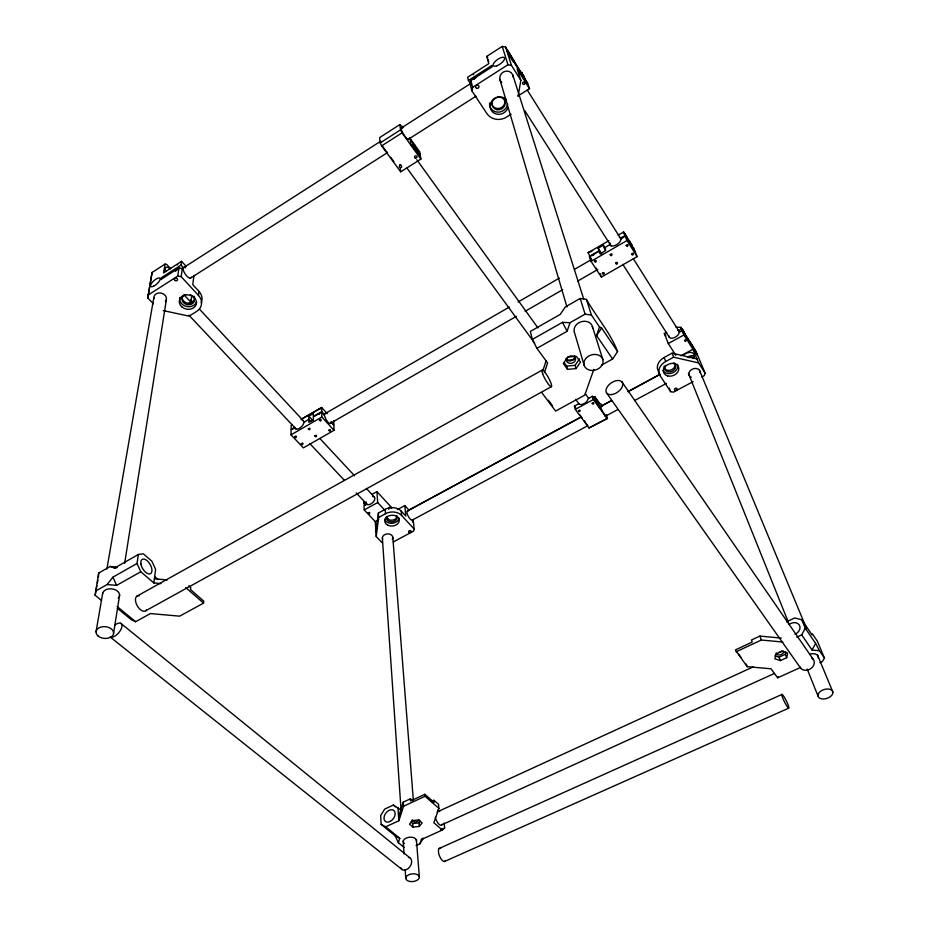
<?xml version="1.0" encoding="UTF-8"?>
<svg xmlns="http://www.w3.org/2000/svg" width="928" height="928" viewBox="0 0 928 928"><rect width="100%" height="100%" fill="white"/><g stroke="black" fill="none" stroke-linecap="round" stroke-linejoin="round"><path stroke-width="1.39" d="M302.168 418.679L321.68 407.496L321.749 411.626L313.339 416.486L313.316 413.598L308.862 416.185L308.885 422.414L313.374 419.827L313.351 416.904L321.749 412.032L324.73 416.138A5.51 1.902 59.7 0 0 327.909 422.031A5.51 1.902 59.7 0 0 330.971 422.971L331.064 422.24L333.871 425.314L334.01 430.325L303.386 447.864L291.032 434.838L291.102 429.792L295.011 427.959A5.498 2.68 -42.6 0 0 299.686 428.144A5.498 2.68 -42.6 0 0 303.862 422.402L308.873 419.294L310.752 421.312M101.419 600.416L95.132 595.289L98.681 573.063L110.246 566.463L116.893 567.089M98.368 577.181L98.681 573.063M117.299 608.246L131.463 619.834L135.65 621.714L150.429 613.57L179.638 616.169L203.557 603.119L203.731 601.124L190.53 589.593L190.75 587.412L188.836 585.742M153.41 303.804L147.772 297.9L152.099 272.438L165.056 264.074L166.75 264.457L170.671 268.702M152.099 272.438L147.772 297.9M163.154 310.578L189.092 316.146L196.597 311.437A13.804 11.403 11.3 0 0 198.488 295.429L198.986 291.38L192.757 284.618L193.975 275.338M375.956 532.162L378.369 513.056L385.201 509.344A11.53 8.607 -4.8 0 1 401.232 511.108L405.791 516.049L404.84 505.574L397.37 509.623M382.522 543.135L376.234 536.558L378.659 517.43L378.369 513.056M188.454 303.746L190.901 302.203L191.736 295.823M520.33 72.604A2.482 2.297 -34.5 0 1 521.582 72.512L523.311 75.272A2.482 2.297 -34.5 0 1 523.079 75.852M523.357 74.924L524.517 77.732L523.485 77.082M160.927 583.608L153.839 582.946L155.602 569.421L151.925 561.278L143.341 553.819L138.365 554.48L114.434 568.098L110.246 566.463M198.488 295.429L181.157 276.66L182.352 268.482L178.953 267.937L160.869 279.548L161.147 277.878L181.006 265.118L181.575 261.313L186.366 266.556M153.839 582.946L140.778 571.752L137.031 563.482L138.365 554.48M148.016 295.127L177.724 276.115L178.953 267.937M113.576 633.314L119.677 594.767M124.642 563.366L166.437 299.315M165.056 264.074L163.583 272.89L181.575 261.313M518.184 95.897L520.84 80.318L517.14 68.962L529.517 88.694L517.812 96.071M96.025 631.806L102.695 593.247M106.894 568.957L153.828 297.552M95.132 595.289L96.872 585.533M97.37 582.749L97.869 579.965M786.7 657.708L787.582 653.034L782.118 651.259L775.785 654.17L774.938 658.834L780.402 660.597L786.7 657.708L785.366 654.275L785.807 651.943M511.084 114.248L506.653 117.032A14.732 13.676 -27.3 0 1 486.817 113.471L471.865 90.828L470.148 83.914L470.902 80.481L492.234 66.781L491.84 65.424L468.431 80.458L470.519 83.613A6.832 0.847 59.6 0 1 471.122 83.787M471.865 90.828L472.619 87.371L470.902 80.481M680.978 328.941A2.134 1.682 -23.2 0 1 682.045 328.848L683.31 330.867A2.134 1.682 -23.2 0 1 682.706 331.69M412.728 522.186L412.658 519.448A5.208 1.705 61.7 0 1 408.308 516.374A5.208 1.705 61.7 0 1 408.088 510.98M683.982 332.085L684.725 333.581L683.31 333.164L683.982 332.085L683.368 330.612M684.667 336.342L684.47 335.518M413.238 520.086L414.12 528.995L413.598 531.094L393.356 541.917M404.156 847.403L398.379 842.694L399.782 838.32L385.735 826.802L381.141 824.377L380.654 815.48L384.726 809.088L393.356 805.063L401.14 810.098M398.588 816.628L403.274 802.14L410.385 798.834L412.461 800.62M543.054 370.168L546.163 360.563M385.735 826.802L398.866 820.746L403.564 806.258L403.274 802.14M544.446 372.569L547.566 362.952L536.894 348.336L532.336 339.428L530.352 331.4L560.222 314.395L565.361 306.924L580.197 298.468L586.426 299.408C596.379 316.982 610.415 332.653 617.572 351.538L612.619 359.02L601.367 365.214M536.894 348.336L567.112 331.284L569.989 322.712L585.092 314.163L591.438 315.091L599.5 326.946L601.634 328.036L617.572 351.538M612.619 359.02L596.565 335.576L599.5 326.946M431.358 801.479L433.944 800.284L438.526 804.286L438.921 808.392L433.84 822.765L442.32 830.026L444.663 827.996L444.164 822.962M593.85 369.356L584.756 395.142L555.594 411.058L541.697 392.521M416.057 845.547L419.874 843.83L421.393 839.527L423.017 838.146M675.99 327.108L680.839 327.364L695.722 350.761L705.176 373.3L704.166 375.724L701.707 377.035M626.864 238.264L631.817 244.795L631.458 245.618L633.72 248.101L635.181 251.79M781.237 638.093L759.904 636.074L751.448 640.007L752.202 642.072L735.37 649.902L747.168 666.664L771.029 668.786L777.641 677.834L778.209 676.547M605.775 250.27L604.314 247.996L610.102 244.424A6.067 3.097 -33.5 0 1 610.079 243.055M626.238 237.266L626.644 236.501L625.02 233.891L624.103 233.856L625.298 234.622L625.02 233.891M819.911 662.662L822.382 661.536L824.424 658.045L819.47 650.748L812.07 650.041L815.584 643.394L805.272 628.198L801.757 619.695L794.739 617.978L786.55 621.795M796.758 637.176L801.699 634.891L805.272 628.198M419.874 843.83L423.168 838.518M596.565 335.576L601.634 328.036M574.942 357.524L573.481 359.67L566.451 360.261M576.021 368.613L580.464 362.152L576.358 356.364L567.785 357.083L563.377 363.579L567.518 369.321L576.021 368.613L575.093 365.342L579.513 358.892M474.127 79.1L474.324 78.822A1.682 1.589 -28.1 0 1 474.66 78.544M95.433 591.148L107.103 584.536L112.926 577.146L137.031 563.482M419.259 826.454L422.101 822.904L418.644 819.969L412.322 820.607L409.503 824.168L412.972 827.092L419.259 826.454L418.969 822.892L420.384 821.118M292.146 424.502L291.172 425.21L291.114 429.374L294.698 427.298M591.809 260.13L588.12 252.706L589.489 251.755M468.431 80.458L467.642 77.244L488.801 63.638L486.748 56.388L502.222 46.4L505.598 47.05L527.823 83.648L514.274 62.014M403.46 127.6L399.817 124.607L379.598 137.611L380.144 142.924L381.64 145.882L400.699 171.819L420.883 159.106L420.442 156.24L415.129 148.84L414.491 144.548M181.784 268.795L380.364 141.439M401.082 128.157L470.519 83.613M380.144 142.924L400.525 129.862L399.817 124.607M472.619 87.371L507.976 64.74L511.456 65.401L520.84 80.318M381.64 145.882L402.033 132.832L400.525 129.862M190.078 278.388L386.86 153.004M407.636 139.757L476.087 96.141M410.953 145.255L413.32 143.759L410.211 139.409L410.93 144.374L414.062 148.735L413.32 143.759M588.12 252.706L608.977 240.596M618.118 235.132L623.697 232.046L625.298 234.622M300.939 419.549L321.68 407.496L327.248 413.621M601.263 254.202L598.142 248.217L603.316 245.212L605.671 248.878M589.373 256.43L599.07 250.815M623.094 232.232L623.697 232.046L625.136 235.712L620.356 238.009A6.067 3.097 -33.5 0 0 619.278 237.301M625.136 235.712L635.332 252.161L637.107 256.65L601.402 277.101L591.043 261.325L589.5 256.801L599.198 251.186L600.66 253.448M325.345 413.482L509.333 307.052M518.091 301.983L559.398 278.087M574.42 269.398L590.684 259.991M591.043 261.325L627.015 240.526L625.275 236.083L620.786 239.146A6.067 3.109 -33.5 0 1 616.238 244.922A6.067 3.109 -33.5 0 1 610.241 244.795L609.94 244.737M291.032 434.838L321.842 417.032L321.749 412.032M331.018 422.936L516.339 316.355M525.109 311.309L562.67 289.71M577.703 281.068L597.736 269.538M532.336 339.428L562.484 322.341L569.989 322.712M107.103 584.536L116.615 585.382L140.778 571.752M136.718 596.298L542.068 370.156M145.812 610.717L551.522 386.593M371.931 494.404L376.942 491.643L391.941 507.86M675.851 355.343L668.276 343.534L664.344 333.523L666.675 332.247M365.725 505.354L363.857 503.382L366.409 501.99M680.839 327.364L681.512 328.999L678.53 330.635A5.719 3.306 -32.2 0 0 677.718 330.159M690.165 341.887L692.01 346.295L682.173 330.6L679.18 332.236A5.719 3.306 -32.2 0 1 673.948 337.792A5.719 3.306 -32.2 0 1 668.891 335.924M376.234 536.558L375.283 521.617L364.217 509.924L377.673 502.558L376.942 491.643M668.276 343.534L683.971 334.95L682.173 330.6M606.355 414.712L607.469 418.412L588.967 427.959L575.314 409.364L574.42 406.093L578.77 403.726A5.556 3.271 -35.8 0 0 584.106 403.634A5.556 3.271 -35.8 0 0 588.074 398.669L592.458 396.279L596.333 401.685L594.883 396.766L592.493 398.066M693.112 381.628L673.461 392.138L670.654 391.697L660.121 375.759L658.613 371.699A12.551 9.756 -21.3 0 1 664.17 357.477L672.058 353.174L696.963 358.904M575.314 409.364L593.41 399.527L592.458 396.279M378.659 517.43L385.514 513.706A11.577 8.619 -4.8 0 1 401.615 515.469L414.12 528.995M660.121 375.759A12.609 9.767 -21.2 0 1 665.712 361.502L673.647 357.199L698.645 362.929L705.176 373.3M375.283 521.617L378.624 519.808M680.862 355.807L692.949 349.253L683.971 334.95M407.902 510.69L581.056 417.032M601.437 406.023L611.622 400.513M628.175 391.558L660.005 374.344M407.508 510.899L580.847 417.159M599.964 406.812L611.436 400.618M628.001 391.651L659.866 374.425M412.426 519.993L587.285 425.964M605.149 416.359L617.909 409.492M634.508 400.571L666.408 383.415M588.967 427.959L607.469 418.412M433.944 800.284L434.142 802.418L424.862 794.31L410.547 800.968L410.385 798.834M403.564 806.258L425.036 796.282L438.921 808.392M736.032 651.804L761.389 640.03L782.78 642.037M398.448 814.494L401 813.311M437.065 812L753.026 666.954M774.996 655.841L779.079 657.163L785.366 654.275M441.566 824.946L774.358 673.461M440.754 829.771L444.663 827.996M421.393 839.527L442.32 830.026M777.641 677.834L799.994 667.684M439.106 848.505L782.072 694.376M444.408 861.532L788.638 708.192A7.714 1.044 63.5 0 0 784.879 698.181A7.714 1.044 63.5 0 0 782.524 697.473A7.714 1.044 63.5 0 0 788.638 708.192M176.83 269.932L176.529 269.99A1.589 1.322 13.2 0 0 175.624 271.022L175.636 271.37M682.915 330.391L681.581 330.403L682.938 330.716L682.312 328.918M114.434 568.098L116.986 567.727M410.965 822.057L412.705 823.519L418.969 822.892M564.143 362.616L566.614 366.05L575.093 365.342M154.384 578.759L167.11 579.965M521.362 73.706L522.325 73.846L521.907 72.616M177.724 276.115L181.157 276.66M522.429 74.727A1.485 1.38 -34.5 0 0 522 73.764L522.325 73.846M304.059 422.078L303.862 421.985A5.498 2.68 -42.5 0 0 302.134 420.361M682.126 330.298L682.648 330.31M381.141 824.377L395.177 835.873L399.782 838.32M629.335 242.22L630.448 242.858L630.158 242.115M632.455 247.208L633.72 248.101M683.669 332.769L684.725 333.581L683.913 332.328M402.3 869.698L110.177 637.014A8.723 4.176 -48.8 0 0 118.366 633.163A8.723 4.176 -48.8 0 0 121.742 624.312A8.723 4.176 -48.8 0 0 114.712 625.124M120.71 623.256L409.724 857.692M117.09 606.494L135.65 621.714M393.356 805.063L395.479 806.861M154.663 576.59L157.806 579.292M185.728 587.575L203.557 603.119M437.819 810.005L439.663 811.617M486.748 56.388L487.722 57.374M188.976 315.23L295.858 428.771M309.708 443.491L344.346 480.286M356.224 492.907L367.105 504.472M184.011 294.802L190.901 302.203M377.673 502.558L384.992 510.423M190.646 299.674L192.618 301.797M199.532 309.221L303.189 420.581M319.974 438.619L354.531 475.739M366.374 488.464L374.274 496.956M308.862 416.185L313.536 421.242M181.006 265.118L183.419 267.74A6.334 2.32 55.9 0 1 185.565 267.867M182.352 268.482L183.176 269.387A6.334 2.32 55.9 0 0 187.259 276.521A6.334 2.32 55.9 0 0 191.18 277.159M404.84 505.574L409.306 510.47M321.842 417.032L334.01 430.325M321.749 411.626L324.591 414.735L324.684 414.004A5.51 1.891 59.7 0 1 326.157 413.656M331.052 421.822L333.86 424.896L333.744 420.755M548.402 400.246L552.612 405.861M738.676 654.321L741.159 657.639M574.42 406.093L575.986 408.239M579.884 414.816L582.158 417.925M390.665 157.25L393.832 161.565M406.696 167.736L534.714 343.198M575.673 399.342L579.084 404.016M416.823 159.72L537.927 327.886M585.348 393.739L588.735 398.448M402.033 132.832L420.883 159.106M593.41 399.527L606.9 418.319M409.492 137.564L419.769 151.937L420.21 154.756L414.909 147.366M594.883 396.766L599.674 403.471L600.926 403.831L601.889 406.58L601.321 406.499A5.475 0.882 61.5 0 0 602.666 411.556A5.475 0.882 61.5 0 0 606.146 415.373M606.831 393.298L800.748 668.288M621.853 381.779L813.09 659.158M801.699 634.891L812.07 650.041M801.757 619.695L812.035 634.891L812.394 633.824L817.324 641.12L824.424 658.045M470.148 83.914L470.867 85.005M589.5 256.801L590.718 258.657M598.142 248.217L602.086 254.295M664.344 333.523L665.898 335.959M524.68 110.502L611.111 246.001M622.792 264.318L669.517 337.56M527.185 89.935L621.052 239.169M633.36 258.75L679.528 332.143M627.015 240.526L637.107 256.65M681.512 328.999L691.337 344.682M630.448 242.858L626.644 236.501M815.584 643.394L819.47 650.748M562.484 322.341L567.112 331.284M602.446 406.058L601.912 405.432M523.763 76.154L524.517 77.732M395.177 835.873L398.379 842.694M112.926 577.146L116.615 585.382M692.949 349.253L698.645 362.929M699.503 370.33L806.374 628.128M817.452 654.843L832.868 692.033A7.714 4.652 -17.4 0 1 822.417 698.958A7.714 4.652 -17.4 0 1 820.99 690.989A7.714 4.652 -17.4 0 1 832.868 692.033M688.414 373.358L788.301 622.05M807.198 669.1L817.997 695.988M631.817 244.795L632.107 245.526M672.058 353.174L673.647 357.199M779.079 657.163L780.402 660.597M664.17 357.477L665.712 361.502M669.308 388.136L670.654 391.697M759.904 636.074L761.389 640.03M603.316 245.212L605.323 250.792L600.126 253.808L599.198 251.186M746.228 664.019L747.168 666.664M600.219 273.69L601.402 277.101M529.517 88.694L528.276 85.005L514.715 63.348L513.532 59.717M586.426 299.408L591.438 315.091M505.598 47.05L511.456 65.401M512.766 74.901L583.631 298.816M592.377 326.459L602.875 359.635A9.779 7.807 -17.8 0 1 590.684 370.342A9.779 7.807 -17.8 0 1 586.948 357.338A9.779 7.807 -17.8 0 1 602.875 359.635M502.222 46.4L507.976 64.74M580.197 298.468L585.092 314.163M499.821 79.216L566.962 306.982M574.328 331.98L584.153 365.319M566.614 366.05L567.518 369.321M400.339 168.931L400.699 171.819M401.232 511.108L401.615 515.469M424.862 794.31L425.036 796.282M392.799 537.208L413.378 800.702M416.417 839.585L419.34 877.018A6.832 3.874 -5.8 0 1 409.48 881.38A6.832 3.874 -5.8 0 1 408.819 874.71A6.832 3.874 -5.8 0 1 419.34 877.018M412.705 823.519L412.972 827.092M385.201 509.344L385.514 513.706M382.371 538.136L401 809.204M403.181 840.919L404.063 853.899M405.153 869.756L405.756 878.41M397.973 807.43L398.866 820.746M363.764 501.596L363.857 503.382M364.217 509.924L363.962 505.145L366.502 503.742A5.208 2.888 -43 0 0 373.358 501.874A5.208 2.888 -43 0 0 372.546 496.492M408.482 857.275A7.064 4.918 -55.9 0 1 409.805 866.868A7.064 4.918 -55.9 0 1 400.652 867.68M811.826 658.103A7.714 6.171 -28.8 0 1 810.991 668.473A7.714 6.171 -28.8 0 1 799.924 666.907M445.544 860.465A7.088 2.819 68.3 0 1 439.524 856.057A7.088 2.819 68.3 0 1 440.603 848.366M146.578 609.719A8.549 4.582 60.5 0 1 137.066 605.462A8.549 4.582 60.5 0 1 139.142 595.834M442.018 824.261A6.867 2.691 67.5 0 1 438.712 823.971A6.867 2.691 67.5 0 1 435.325 817.232M416.289 148.086A2.413 2.239 -8.8 0 1 416.974 149.037M416.185 151.473A1.612 1.496 -8.8 0 1 416.463 151.763M587.853 425.5A5.452 0.963 61.5 0 1 584.385 420.604M400.757 164.662A1.206 1.114 -5.9 0 1 399.55 164.743M387.556 152.366A6.682 1.334 58.5 0 1 385.259 150.174M384.784 149.547A6.682 1.334 58.5 0 1 383.357 147.413M382.904 146.659A6.682 1.334 58.5 0 1 382.487 145.905M381.014 142.599A6.682 1.334 58.5 0 1 380.805 141.358M408.332 138.759A6.716 1.218 58.8 0 1 403.471 134.015A6.716 1.218 58.8 0 1 402.218 128.435M318.93 409.689A1.38 1.102 -0.2 0 1 319.8 408.83M320.148 408.761A1.38 1.102 -0.2 0 1 320.508 408.772M319.104 414.364A1.38 1.102 -0.2 0 1 319.557 413.911M590.823 252.068A1.485 1.253 -22.6 0 1 592.69 250.676M592.806 255.583A1.496 1.264 -22.4 0 1 593.479 255.2M624.846 234.529A2.262 1.902 -25.4 0 1 625.855 236.141M629.683 242.939A2.25 1.879 -25.1 0 1 631.191 244.679M597.365 269.816A5.904 0.673 60.8 0 1 595.73 267.728M198.986 291.38A13.746 11.38 11.4 0 1 201.19 302.806M196.597 301.693A8.654 7.157 11.4 0 1 186.296 306.426A8.654 7.157 11.4 0 1 179.835 297.424M190.414 294.779A6.287 5.208 11.4 0 1 193.326 302.899A6.287 5.208 11.4 0 1 183.408 302.586A6.287 5.208 11.4 0 1 185.623 294.628M176.761 270.373A1.195 0.998 13.6 0 1 176.807 268.702A1.195 0.998 13.6 0 1 178.594 269.503M153.955 298.735A6.38 5.232 13 0 1 161.484 293.155A6.38 5.232 13 0 1 165.358 301.6M194.648 298.92A6.287 5.197 11.4 0 1 187.038 303.05A6.287 5.197 11.4 0 1 182.572 295.858M194.114 296.218A6.287 5.197 11.4 0 1 194.59 297.552M177.26 264.967A1.183 0.998 13.7 0 1 177.805 264.782M165.59 271.452A8.572 3.225 55.6 0 1 169.952 268.76M164.43 270.419A8.572 3.248 55.5 0 1 165.822 271.417M689.168 357.663A5.707 3.41 -31.9 0 1 693.622 357.999M681.767 329.544A1.276 1.009 -23.2 0 1 682.532 330.751M677.452 364.252A7.9 6.136 -21.3 0 1 672.568 372.882A7.9 6.136 -21.3 0 1 662.847 370.295M673.276 363.022A5.742 4.466 -21.3 0 1 674.784 369.17A5.742 4.466 -21.3 0 1 667.012 371.502A5.742 4.466 -21.3 0 1 665.492 365.365M691.29 377.29A5.754 4.42 -22 0 1 689.388 371.942A5.754 4.42 -22 0 1 695.884 368.451A5.754 4.42 -22 0 1 700.025 372.615M674.586 363.045A5.742 4.454 -21.3 0 1 670.631 370.098A5.742 4.454 -21.3 0 1 663.984 366.235M683.437 333.558A1.288 1.009 -23.1 0 1 684.261 334.498M683.542 354.902A7.865 4.686 -31.9 0 1 692.126 352.733A7.865 4.686 -31.9 0 1 693.193 358.614M687.346 357.071A7.853 4.698 -31.9 0 1 694.179 356.027M399.028 517.975A7.262 5.417 -4.8 0 1 392.312 523.288A7.262 5.417 -4.8 0 1 384.702 519.274M396.175 515.55A5.278 3.932 -4.8 0 1 392.161 521.826A5.278 3.932 -4.8 0 1 387.057 516.362M382.661 539.191A5.232 3.851 -4.6 0 1 387.904 533.878A5.232 3.851 -4.6 0 1 392.289 539.261M396.917 515.817A5.266 3.932 -4.8 0 1 392.034 520.202A5.266 3.932 -4.8 0 1 386.419 516.757M386.257 517.441A7.169 4.083 -43.3 0 1 388.24 519.854M377.348 528.229A7.169 4.083 -43.3 0 1 377.046 523.45M388.774 509.286A7.064 2.39 61.6 0 1 391.349 507.952M507.709 108.332A9.268 8.596 -27.3 0 1 494.438 113.309A9.268 8.596 -27.3 0 1 492.42 100.201A9.268 8.596 -27.3 0 1 506.398 99.772M507.662 103.936A9.234 8.572 -27.6 0 1 497.605 112.149A9.234 8.572 -27.6 0 1 489.578 103.031M474.324 79.402A1.264 1.195 -28.5 0 1 474.266 77.697A1.264 1.195 -28.5 0 1 476.029 77.569M501.781 82.592A6.856 6.403 -32.7 0 1 503.823 71.781A6.856 6.403 -32.7 0 1 513.196 77.152M504.623 100.096A6.705 6.229 -27.7 0 1 499.241 108.379A6.705 6.229 -27.7 0 1 491.666 102.695M522.812 76.931A1.496 1.38 -34.1 0 1 523.496 78.474M473.257 74.774A1.253 1.183 -29 0 1 473.698 74.298M488.65 61.526A9.35 0.974 59.8 0 1 488.348 59.578M475.055 78.358A1.682 1.589 -28.1 0 1 475.484 78.265M404.33 843.598A6.658 3.898 -5.7 0 1 408.598 837.323A6.658 3.898 -5.7 0 1 416.359 841.441M418.876 819.633A3.364 2.007 -5.8 0 1 415.28 821.988A3.364 2.007 -5.8 0 1 412.241 819.784M789.009 624.463A7.505 5.823 -29.4 0 1 799.333 625.054A7.505 5.823 -29.4 0 1 795.064 634.311M810.121 654.054A7.494 4.663 -17.8 0 1 818.206 657.975M781.84 650.888A3.735 2.366 -17.2 0 1 778.488 652.419M783.29 650.957A3.747 2.366 -17.2 0 1 780.425 654.808A3.747 2.366 -17.2 0 1 776.318 652.848M574.328 331.934A9.442 7.691 -18.4 0 1 582.366 321.459A9.442 7.691 -18.4 0 1 592.609 328.408M574.71 355.83A4.594 3.7 -16.7 0 1 571.404 360.69A4.594 3.7 -16.7 0 1 565.929 358.51M572.263 355.865A4.605 3.7 -16.7 0 1 574.884 361.154A4.605 3.7 -16.7 0 1 567.727 362.523A4.605 3.7 -16.7 0 1 568.806 356.526M569.908 356.062A4.605 3.7 -16.7 0 1 571.091 355.83M102.579 593.885A8.526 5.846 5.6 0 1 113.738 589.21A8.526 5.846 5.6 0 1 118.181 598.235M294.71 436.74C296.496 439.791 297.412 434.211 294.71 436.74M301.298 443.688C303.073 446.716 303.99 441.183 301.298 443.688M308.328 428.875C310.091 431.961 311.042 426.335 308.328 428.875M314.87 435.905C316.622 438.956 317.585 433.376 314.87 435.905M319.418 420.094C321.181 423.203 322.167 417.53 319.418 420.094M328.767 430.267C330.507 433.341 331.505 427.738 328.767 430.267M368.242 513.045C369.843 515.794 370.84 510.725 368.242 513.045M594.442 261.139C595.822 264.77 597.678 258.193 594.442 261.139M602.376 273.261C603.734 276.846 605.59 270.361 602.376 273.261M578.48 410.744C579.826 413.842 581.438 408.158 578.48 410.744M610.183 254.62C611.529 258.262 613.443 251.65 610.183 254.62M615.647 263.123C616.981 266.742 618.883 260.188 615.647 263.123M592.18 403.309C593.502 406.429 595.15 400.71 592.18 403.309M626.203 245.375C627.525 249.052 629.486 242.394 626.203 245.375M631.597 253.97C632.908 257.613 634.868 251.012 631.597 253.97M684.493 340.425C685.676 343.708 687.625 337.722 684.493 340.425M697.148 354.74L691.778 345.146L697.148 354.74M600.149 408.192L597.899 405.06L596.205 399.33L598.444 402.462L600.149 408.192M98.24 636.132A8.804 5.881 5 0 0 113.146 634.798A8.804 5.881 5 0 0 103.02 626.678A8.804 5.881 5 0 0 98.24 636.132M611.807 394.562A9.489 5.614 -34.6 0 0 622.607 383.044A9.489 5.614 -34.6 0 0 608.687 385.074A9.489 5.614 -34.6 0 0 611.807 394.562M542.671 373.775A9.512 1.775 61.1 0 0 551.081 386.744A9.512 1.775 61.1 0 0 546.615 374.634A9.512 1.775 61.1 0 0 542.671 373.775M415.222 157.969A1.218 1.125 -8.8 0 0 416.974 156.867A1.218 1.125 -8.8 0 0 415.094 156.032A1.218 1.125 -8.8 0 0 415.222 157.969M399.91 167.632A1.206 1.114 -5.9 0 0 401.662 166.53A1.206 1.114 -5.9 0 0 399.782 165.706A1.206 1.114 -5.9 0 0 399.91 167.632M153.572 286.242A6.16 2.204 -42 0 0 160.092 278.562A6.16 2.204 -42 0 0 152.331 282.286A6.16 2.204 -42 0 0 153.572 286.242M181.981 306.982A8.677 7.169 11.3 0 0 196.284 304.256A8.677 7.169 11.3 0 0 185.391 295.034A8.677 7.169 11.3 0 0 181.981 306.982M174.731 280.221A1.601 1.334 13.1 0 0 177.445 280.012A1.601 1.334 13.1 0 0 175.682 278.098A1.601 1.334 13.1 0 0 174.731 280.221M667.626 375.91A7.923 6.148 -21.2 0 0 678.82 368.346A7.923 6.148 -21.2 0 0 666.907 365.098A7.923 6.148 -21.2 0 0 667.626 375.91M675.364 390.444A1.427 1.09 -20.7 0 0 677.185 388.913A1.427 1.09 -20.7 0 0 674.911 388.612A1.427 1.09 -20.7 0 0 675.364 390.444M387.985 525.306A7.273 5.417 -4.8 0 0 399.26 520.712A7.273 5.417 -4.8 0 0 388.774 515.898A7.273 5.417 -4.8 0 0 387.985 525.306M409.387 532.475A1.311 0.963 -5.6 0 0 411.278 531.466A1.311 0.963 -5.6 0 0 409.248 530.804A1.311 0.963 -5.6 0 0 409.387 532.475M496.689 65.83A6.867 2.61 -35.5 0 0 504.577 58.046A6.867 2.61 -35.5 0 0 495.285 61.329A6.867 2.61 -35.5 0 0 496.689 65.83M508.045 53.012A6.832 0.603 60.1 0 0 513.845 62.257A6.832 0.603 60.1 0 0 509.681 53.766A6.832 0.603 60.1 0 0 508.045 53.012M497.002 109.69A6.716 6.241 -27.5 0 0 504.994 101.372A6.716 6.241 -27.5 0 0 493.882 99.319A6.716 6.241 -27.5 0 0 497.002 109.69M476.911 88.346A1.705 1.601 -27.3 0 0 478.918 86.223A1.705 1.601 -27.3 0 0 476.087 85.701A1.705 1.601 -27.3 0 0 476.911 88.346M523.74 84.413A1.253 1.16 -33.4 0 0 524.796 82.557A1.253 1.16 -33.4 0 0 522.673 82.72A1.253 1.16 -33.4 0 0 523.74 84.413M390.328 821.373A6.925 4.675 -53.6 0 0 393.971 810.585A6.925 4.675 -53.6 0 0 384.412 815.782A6.925 4.675 -53.6 0 0 390.328 821.373M140.894 563.888A8.294 4.304 59.6 0 0 150.069 573.864A8.294 4.304 59.6 0 0 148.178 561.73A8.294 4.304 59.6 0 0 140.894 563.888"/></g></svg>
